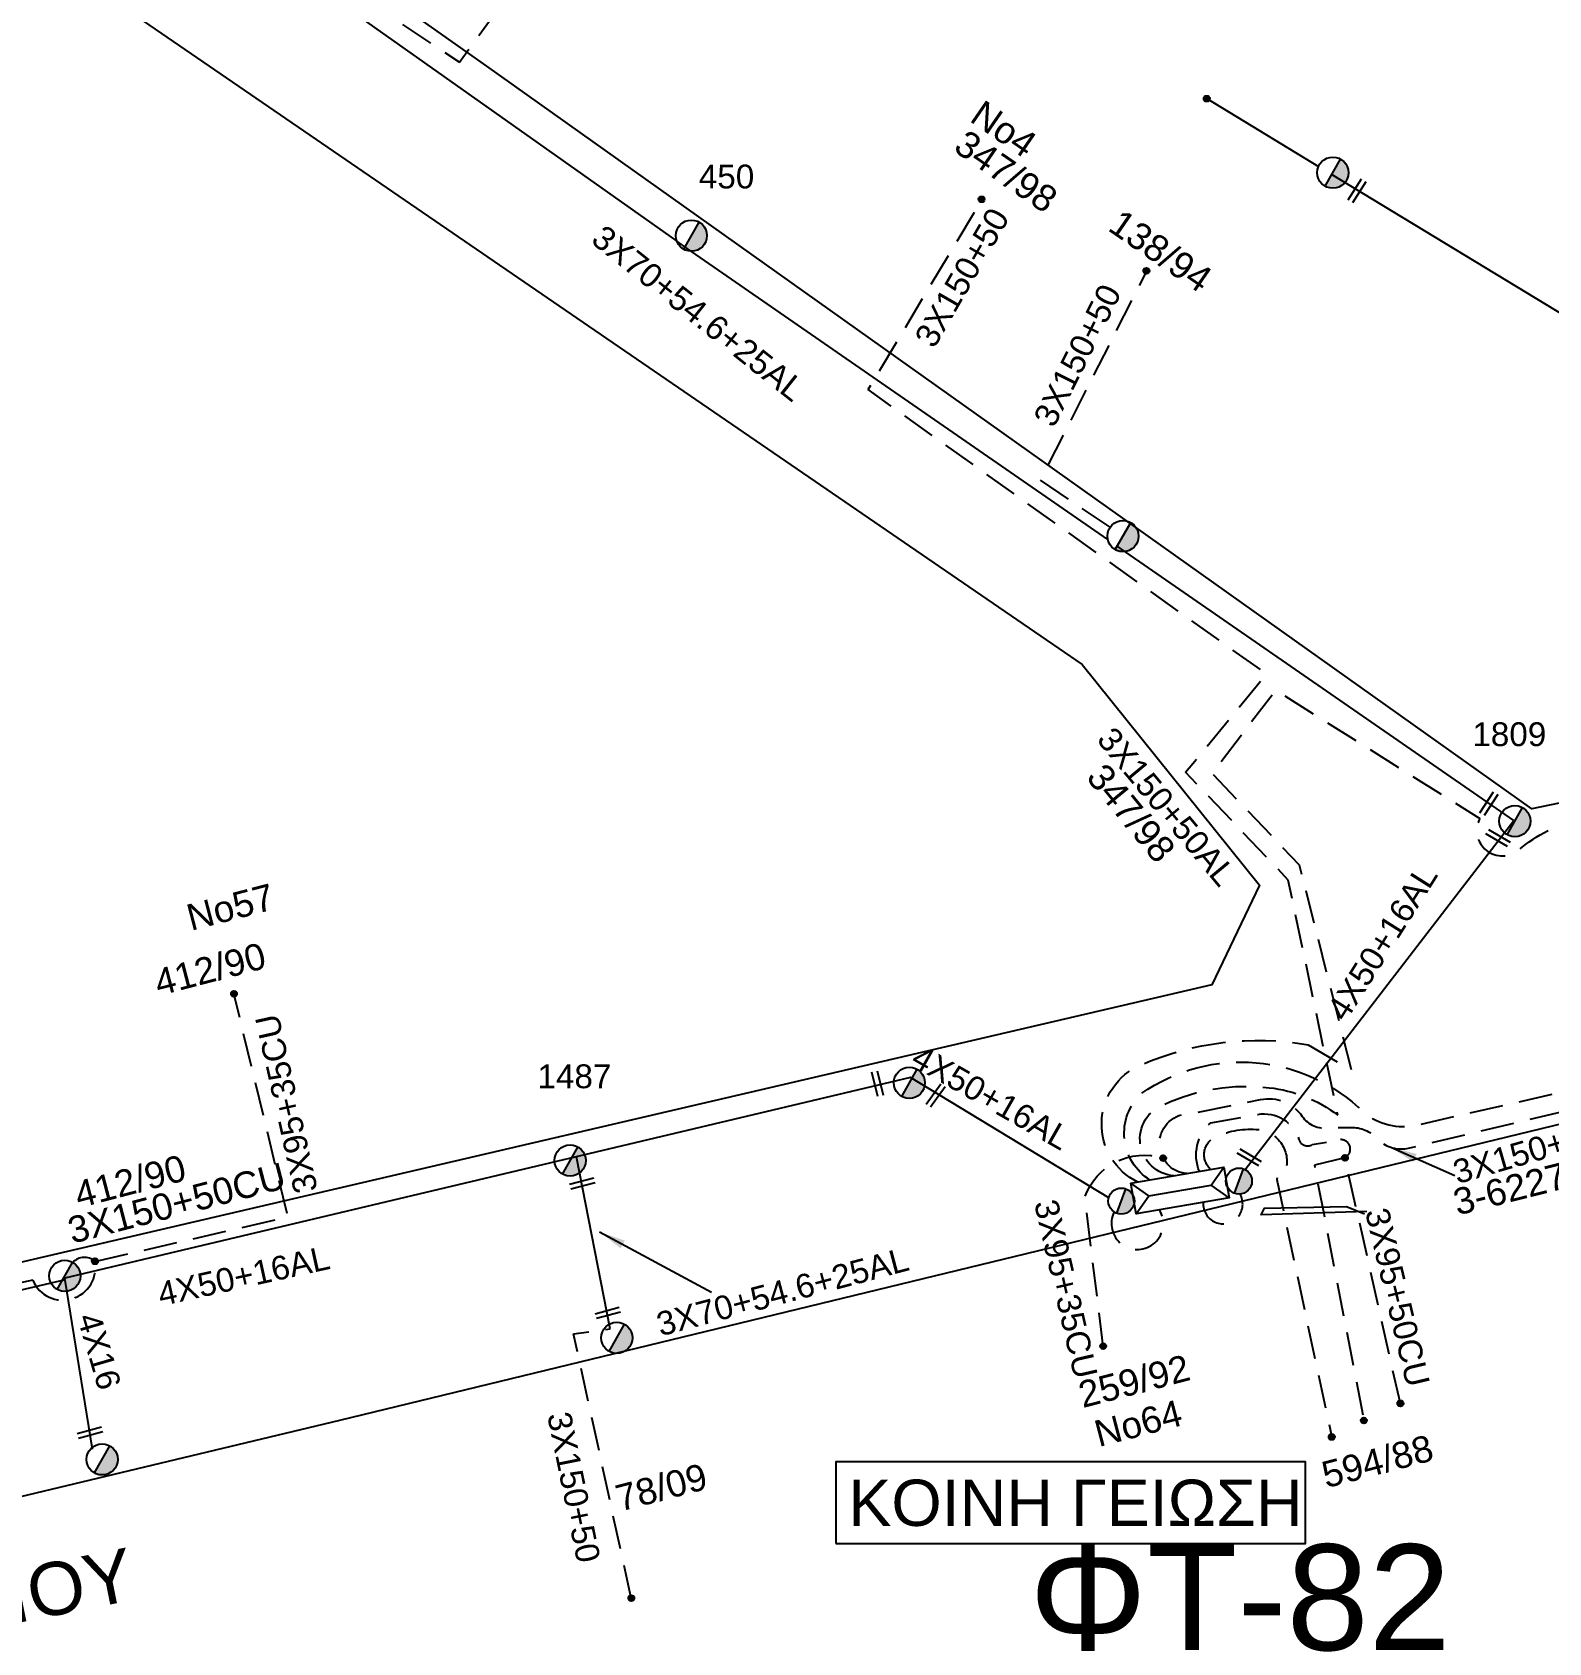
# Model space of a CAD drawing. Header units: millimetres. Extents: x 938 to 3112, y 793 to 1825.
# Drawn here: x 2464.1 to 2578.7, y 1477.1 to 1598.9 of the extents above; entities that cross this region are included whole.
import ezdxf
from ezdxf.enums import TextEntityAlignment as Align

# ---------------------------------------------------------------- set-up
doc = ezdxf.new("R2010")
doc.units = ezdxf.units.MM
doc.linetypes.add('DASHED', pattern=[19.05, 12.7, -6.35])
for name, color, linetype in [('Γέφυρες Εναερίου Δικτύου', 7, 'Continuous'), ('Γυμνά εναέρια ΧΤ και ΦΟΠ (3Φ)   4x50+16AL', 7, 'Continuous'), ('Εναέρια παροχή ΧΤ 4x16', 7, 'SYN_LINE'), ('Επιγραφές - Σχήματα', 7, 'Continuous'), ('Καλώδια ΧΤ   3x150+50AL', 7, 'DASHED'), ('Καλώδια ΧΤ   3x150+50CU', 7, 'DASHED'), ('Καλώδια ΧΤ   3x95+35CU', 7, 'DASHED'), ('Καλώδια ΧΤ   3x95+50CU', 7, 'DASHED'), ('Μηχανική τομή', 7, 'Continuous'), ('Στύλος ΦΜ', 7, 'Continuous'), ('Στύλος ΦΜ @ 1', 7, 'Continuous'), ('Συνδέσεις', 7, 'Continuous'), ('Συνεστραμμένα ΧΤ   3x70+54.6+25AL', 7, 'SYN_LINE'), ('Υποσταθμός εναέριος 2 στύλων', 7, 'Continuous'), ('Υποσταθμός πόλεως', 7, 'Continuous'), ('Υπόβαθρο ΔΕΗ', 7, 'Continuous')]:
    doc.layers.add(name, color=color, linetype=linetype)
doc.styles.get("Standard").update_dxf_attribs({"font": 'arial.ttf'})
doc.linetypes.add('SYN_LINE', pattern='A,0.5,-0.0001,["/\\/\\/\\/",Standard,S=0.1,R=0,X=0,Y=-0.05],-0.25', length=0.7501)
doc.dimstyles.new('ISO-25', dxfattribs={"dimtxt": 2.5, "dimasz": 2.5, "dimexe": 1.25, "dimexo": 0.625, "dimtad": 1, "dimtxsty": 'Standard', "dimcen": 2.5, "dimaunit": 2, "dimazin": 0, "dimtfac": 1, "dimtmove": 0, "dimatfit": 3, "dimfxl": 1, "dimarcsym": 0})

# ---------------------------------------------------------------- blocks, each defined once
blk = doc.blocks.new('ΥΠΟΣΤΑΘΜΟΣ ΕΝΑΕΡΙΟΣ ΕΠΙ 2 ΣΤΥΛΩΝ')
at = {"layer": 'Υποσταθμός εναέριος 2 στύλων', "linetype": 'Continuous'}
for points in [[(-11.97, -2.11, 0.574793), (-8.45, -0.07, 0.268822), (-9.64, 1.98)], [(9.68, -2.15, 0.574793), (13.19, -0.1, 0.268822), (12.01, 1.95)]]:
    blk.add_hatch(color=256, dxfattribs=at).paths.add_polyline_path(points)
for p, q in [((-11.97, -2.11), (-9.64, 1.98)), ((9.68, -2.15), (12.01, 1.95))]:
    blk.add_line(p, q, dxfattribs=at)
for centre in [(-10.81, -0.07), (10.84, -0.1)]:
    blk.add_circle(centre, 2.36, dxfattribs=at)
at = {"layer": 'Υποσταθμός πόλεως', "linetype": 'Continuous', "ltscale": 40}
blk.add_lwpolyline([(-8.57, 2.82), (8.57, 2.82), (8.57, -2.82), (-8.57, -2.82)], close=True, dxfattribs=at)
for points in [[(-5.75, 0), (-8.57, 2.82)], [(-8.57, -2.82), (-5.75, 0)], [(-5.75, 0), (5.75, 0)], [(5.75, 0), (8.57, 2.82)], [(8.57, -2.82), (5.75, 0)]]:
    blk.add_lwpolyline(points, dxfattribs=at)
at = {"layer": 'Υποσταθμός εναέριος 2 στύλων', "ltscale": 40, "flags": 1}
for tag, p in [('ΜΕΤΑΣΧΗΜΑΤΙΣΜΟΣ', (14.09, 2.51)), ('ΙΣΧΥΣ', (14.07, -0.28)), ('ΑΡΙΘΜΟΣ', (14.19, -3))]:
    blk.add_attdef(tag, p, '', height=1.8, dxfattribs=at)
blk = doc.blocks.new('ΥΠΑΡΧΩΝ ΤΣΙΜΕΝΤΕΝΙΟΣ ΣΤΥΛΟΣ')
at = {"layer": 'Στύλος ΦΜ'}
blk.add_hatch(color=256, dxfattribs=at).paths.add_polyline_path([(-1.29, -2.28, 0.574793), (2.62, 0, 0.268822), (1.3, 2.27)])
blk.add_line((-1.29, -2.28), (1.3, 2.27), dxfattribs=at)
blk.add_circle((0, 0), 2.62, dxfattribs=at)
at = {"layer": 'Στύλος ΦΜ', "flags": 4}
for tag, p in [('ΑΡΙΘΜΟΣ', (-4.68, 8.05)), ('ΤΥΠΟΣ', (-4.91, 3.03))]:
    blk.add_attdef(tag, p, '', height=4, dxfattribs=at)
blk = doc.blocks.new('ΜΗΧΑΝΙΚΗ ΤΟΜΗ')
at = {"layer": 'Μηχανική τομή', "ltscale": 40}
for p, q in [((-1.89, 0.78), (1.89, 0.78)), ((1.89, 0), (-1.89, 0))]:
    blk.add_line(p, q, dxfattribs=at)
blk = doc.blocks.new('_ΣΥΝΔΕΣΗ')
at = {"layer": 'Συνδέσεις', "linetype": 'SYN_LINE', "ltscale": 40}
blk.add_hatch(color=256, dxfattribs=at).paths.add_polyline_path([(0.5, -0.01, 1), (-0.5, -0.01, 1)])
at = {"layer": 'Συνδέσεις'}
blk.add_circle((0, -0.01), 0.5, dxfattribs=at)

msp = doc.modelspace()

# ---------------------------------------------------------------- linework, layer by layer
at = {"layer": 'Γέφυρες Εναερίου Δικτύου', "color": 5, "linetype": 'SYN_LINE', "ltscale": 15, "flags": 128}
msp.add_lwpolyline([(2507.76, 1500.86), (2505.23, 1513.85)], dxfattribs=at)
at = {"layer": 'Γυμνά εναέρια ΧΤ και ΦΟΠ (3Φ)   4x50+16AL', "color": 62, "linetype": 'SYN_LINE', "ltscale": 10, "flags": 128}
msp.add_lwpolyline([(2552.87, 1593.85), (2561.33, 1588.71)], dxfattribs=at)
at = {"layer": 'Γυμνά εναέρια ΧΤ και ΦΟΠ (3Φ)   4x50+16AL', "color": 62, "flags": 128}
msp.add_lwpolyline([(2562.34, 1588.11), (2610.24, 1559.06)], dxfattribs=at)
at = {"layer": 'Γυμνά εναέρια ΧΤ και ΦΟΠ (3Φ)   4x50+16AL', "color": 2, "flags": 128}
msp.add_lwpolyline([(2555.77, 1512.89), (2576.08, 1539.27)], dxfattribs=at)
at = {"layer": 'Γυμνά εναέρια ΧΤ και ΦΟΠ (3Φ)   4x50+16AL', "color": 5, "flags": 128}
for points in [[(2545.46, 1510.75), (2530.48, 1519.85), (2466.55, 1504.67)], [(2466.57, 1504.56), (2433.34, 1496.79)]]:
    msp.add_lwpolyline(points, dxfattribs=at)
at = {"layer": 'Εναέρια παροχή ΧΤ 4x16', "color": 5, "ltscale": 20, "flags": 128}
msp.add_lwpolyline([(2468.63, 1491.75), (2466.55, 1504.67)], dxfattribs=at)
at = {"layer": 'Επιγραφές - Σχήματα', "linetype": 'Continuous', "ltscale": 0.2}
msp.add_lwpolyline([(2564.97, 1509.71), (2556.99, 1509.48), (2557.25, 1509.97), (2563.44, 1510.1), (2564.81, 1509.54)], dxfattribs=at)
at = {"layer": 'Επιγραφές - Σχήματα', "color": 190}
msp.add_lwpolyline([(2524.82, 1484.62), (2560.33, 1484.62), (2560.33, 1490.79), (2524.82, 1490.79)], close=True, dxfattribs=at)
at = {"layer": 'Επιγραφές - Σχήματα', "color": 2, "linetype": 'DASHED', "ltscale": 0.2}
msp.add_arc((2554.1, 1510.28), 1.49, 175.108, 30.5814, dxfattribs=at)
at = {"layer": 'Επιγραφές - Σχήματα', "color": 5, "linetype": 'DASHED', "ltscale": 0.2}
msp.add_arc((2547.63, 1508.81), 1.96, 153.5163, 31.6343, dxfattribs=at)
at = {"layer": 'Καλώδια ΧΤ   3x150+50AL', "color": 133, "linetype": 'DASHED', "ltscale": 0.2, "flags": 128}
msp.add_lwpolyline([(2550.4, 1512.41, -0.806125), (2549.66, 1517.82, -0.137594), (2557.59, 1519.08, -0.132714), (2562.78, 1517.01), (2559.04, 1534.77), (2551.27, 1542.93), (2557.38, 1550.36), (2527.27, 1571.85), (2535.9, 1586.25)], format="xyb", dxfattribs=at)
at = {"layer": 'Καλώδια ΧΤ   3x150+50AL', "color": 2, "linetype": 'DASHED', "ltscale": 0.2, "flags": 128}
msp.add_lwpolyline([(2545.57, 1561.45), (2540.31, 1565), (2548.36, 1580.86)], dxfattribs=at)
at = {"layer": 'Καλώδια ΧΤ   3x150+50AL', "color": 30, "linetype": 'DASHED', "ltscale": 0.2, "flags": 128}
for points in [[(2560.54, 1522.33), (2563.81, 1520.41), (2559.89, 1535.9), (2553.27, 1542.84), (2558.09, 1549.13), (2573.52, 1539.43, 0.829488), (2576.47, 1537.06, -0.122972), (2581.1, 1539.37), (2603.95, 1544.34), (2608.13, 1553.97, -0.290157), (2609.74, 1555.06, 0.570341), (2611.41, 1560.92), (2615.08, 1570.2), (2614.16, 1571.13), (2616, 1575.16)], [(2547.67, 1511.94, -0.642295), (2547.88, 1520.8, -0.146523), (2560.54, 1522.33)]]:
    msp.add_lwpolyline(points, format="xyb", dxfattribs=at)
at = {"layer": 'Καλώδια ΧΤ   3x150+50AL', "color": 5, "linetype": 'DASHED', "ltscale": 0.2, "flags": 128}
msp.add_lwpolyline([(2509.36, 1480.49), (2505.01, 1500.46), (2507.76, 1500.86)], dxfattribs=at)
at = {"layer": 'Καλώδια ΧΤ   3x150+50CU', "color": 62, "ltscale": 0.2, "flags": 128}
msp.add_lwpolyline([(2548.59, 1512.1, -0.49138), (2547.93, 1518.64, -0.361387), (2564.75, 1517.21, 0.226622), (2568.74, 1516.25), (2585.81, 1520.14), (2594.59, 1513.81), (2603.8, 1517.32, 0.208847), (2606.78, 1520.25), (2608.96, 1525.25), (2615, 1526.27, 0.26239), (2616.7, 1527.66, -0.511315), (2619.2, 1528.29, -3.518707)], format="xyb", dxfattribs=at)
at = {"layer": 'Καλώδια ΧΤ   3x150+50CU', "color": 173, "linetype": 'DASHED', "ltscale": 0.2, "flags": 128}
msp.add_lwpolyline([(2551.39, 1512.58, -0.97857), (2551.64, 1517.11), (2556.94, 1518.18, -0.300945), (2560.09, 1516.91, 0.284861), (2562.08, 1516.04), (2563.76, 1516.08, -0.213707), (2565.75, 1515.24, 0.252409), (2568, 1514.48), (2586.05, 1518.78), (2594.86, 1512.54), (2604.74, 1515.58)], format="xyb", dxfattribs=at)
at = {"layer": 'Καλώδια ΧΤ   3x95+35CU', "color": 2, "linetype": 'DASHED', "ltscale": 0.2, "flags": 128}
msp.add_lwpolyline([(2482.54, 1605.74), (2496.37, 1596.61), (2507.44, 1611.71)], dxfattribs=at)
at = {"layer": 'Καλώδια ΧΤ   3x95+35CU', "color": 5, "linetype": 'DASHED', "ltscale": 0.2, "flags": 128}
for points in [[(2468.82, 1505.95), (2483.41, 1509.32), (2479.33, 1526.18)], [(2464.12, 1504.52), (2461.15, 1503.91), (2458.56, 1515.86)]]:
    msp.add_lwpolyline(points, dxfattribs=at)
at = {"layer": 'Καλώδια ΧΤ   3x95+35CU', "color": 173, "linetype": 'DASHED', "ltscale": 0.2, "flags": 128}
msp.add_lwpolyline([(2545.04, 1499.53), (2543.66, 1510.8, -0.407812), (2549.58, 1513.74, 7.438043)], format="xyb", dxfattribs=at)
at = {"layer": 'Καλώδια ΧΤ   3x95+35CU', "color": 5, "linetype": 'DASHED', "ltscale": 0.2}
for centre, radius, start, end in [((2468.02, 1505.02), 1.23, 49.1688, 136.1661), ((2466.39, 1505.49), 2.47, 203.211, 10.7473)]:
    msp.add_arc(centre, radius, start, end, dxfattribs=at)
at = {"layer": 'Καλώδια ΧΤ   3x95+50CU', "color": 27, "linetype": 'DASHED', "ltscale": 0.2, "flags": 128}
msp.add_lwpolyline([(2552.32, 1512.74, -0.31816), (2553.17, 1516.43), (2556.73, 1517.06, -0.377972), (2559.84, 1515.16, 0.491249), (2560.85, 1514.78), (2562.98, 1515.16)], format="xyb", dxfattribs=at)
at = {"layer": 'Καλώδια ΧΤ   3x95+50CU', "color": 85, "linetype": 'DASHED', "ltscale": 0.2, "flags": 128}
msp.add_lwpolyline([(2553.18, 1512.89, -0.503363), (2553.4, 1515.3, -0.130902), (2556.6, 1515.93, -0.479866), (2558.85, 1512.86, 0.476924), (2558.21, 1511.92), (2562.32, 1492.67)], format="xyb", dxfattribs=at)
at = {"layer": 'Καλώδια ΧΤ   3x95+50CU', "color": 27, "linetype": 'DASHED', "ltscale": 0.2, "flags": 128}
for points in [[(2563.32, 1513.77), (2561.01, 1513.22), (2564.75, 1493.92)], [(2567.51, 1495.21), (2563.32, 1513.77)]]:
    msp.add_lwpolyline(points, dxfattribs=at)
at = {"layer": 'Καλώδια ΧΤ   3x95+50CU', "color": 27, "linetype": 'DASHED', "ltscale": 0.2}
msp.add_arc((2563, 1514.43), 0.727, 295.9737, 91.7382, dxfattribs=at)
at = {"layer": 'Συνεστραμμένα ΧΤ   3x70+54.6+25AL', "color": 2, "linetype": 'SYN_LINE', "ltscale": 20}
msp.add_line((2481.78, 1605.02), (2512.81, 1583.07), dxfattribs=at)
at = {"layer": 'Συνεστραμμένα ΧΤ   3x70+54.6+25AL', "color": 2, "linetype": 'SYN_LINE', "ltscale": 20, "flags": 128}
for points in [[(2545.39, 1560.51), (2513.6, 1582.51), (2512.81, 1583.07)], [(2576.08, 1539.27), (2546.11, 1560.01)]]:
    msp.add_lwpolyline(points, dxfattribs=at)
at = {"layer": 'Υπόβαθρο ΔΕΗ', "flags": 128}
msp.add_lwpolyline([(2516.57, 1697.73), (2561.8, 1662.47), (2590.41, 1639.58), (2629.55, 1607.25), (2611.01, 1564.14), (2603.1, 1545.48), (2577.44, 1540.16), (2498.44, 1596.3), (2471.38, 1615.39), (2469.84, 1624.65), (2487.09, 1652.61), (2561.85, 1602.18), (2566.83, 1611.96), (2493.26, 1661.93)], close=True, dxfattribs=at)
msp.add_lwpolyline([(2516.57, 1697.73), (2561.8, 1662.47), (2590.41, 1639.58), (2629.55, 1607.25), (2611.01, 1564.14), (2603.1, 1545.48), (2577.44, 1540.16), (2498.44, 1596.3), (2471.38, 1615.39), (2469.84, 1624.65), (2487.09, 1652.61), (2561.85, 1602.18), (2566.83, 1611.96), (2493.26, 1661.93)], close=True, dxfattribs=at)
for points in [[(2458.54, 1609.28), (2543.45, 1551.06), (2556.87, 1534.38), (2553.25, 1526.85), (2365.72, 1483.15), (2362.41, 1490.09), (2412.32, 1552.17), (2458.54, 1609.28)], [(2458.54, 1609.28), (2543.45, 1551.06), (2556.87, 1534.38), (2553.25, 1526.85), (2365.72, 1483.15), (2362.41, 1490.09), (2412.32, 1552.17), (2458.54, 1609.28)], [(2346.48, 1459.94), (2328.97, 1435.01), (2376.24, 1412.09), (2421.56, 1391.17), (2497.45, 1407.45), (2565.19, 1420.67), (2614.84, 1431.63), (2596.06, 1510.54), (2585.95, 1517.87), (2487.3, 1493.93), (2401.78, 1473.45), (2346.48, 1459.94)], [(2346.48, 1459.94), (2328.97, 1435.01), (2376.24, 1412.09), (2421.56, 1391.17), (2497.45, 1407.45), (2565.19, 1420.67), (2614.84, 1431.63), (2596.06, 1510.54), (2585.95, 1517.87), (2487.3, 1493.93), (2401.78, 1473.45), (2346.48, 1459.94)]]:
    msp.add_lwpolyline(points, dxfattribs=at)

# ---------------------------------------------------------------- block references
at = {"layer": 'Μηχανική τομή'}
for p, xscale, yscale, zscale, rotation in [((2564.4, 1586.77), 0.5000000000003301, 0.5000000000003301, 0.5000000000003301, 57.30812533045598), ((2574.36, 1540.44), 0.5000000000003301, 0.5000000000003301, 0.5000000000003301, 57.30812533045598), ((2574.99, 1538.13), 0.5000000000006773, 0.5000000000006773, 0.5000000000006773, 149.6000846817408), ((2528.17, 1519.43), 0.5000000000003079, 0.5000000000003079, 0.5000000000003079, 103.8861182070681), ((2532.22, 1518.6), 0.5000000000002399, 0.5000000000002399, 0.5000000000002399, 234.4064777578902), ((2556.18, 1513.99), 0.5000000000006773, 0.5000000000006773, 0.5000000000006773, 149.6000846817408), ((2505.62, 1512.02), 0.5000000000002712, 0.5000000000002712, 0.5000000000002712, 194.9475264165217), ((2507.54, 1502.24), 0.5000000000002712, 0.5000000000002712, 0.5000000000002712, 194.9475264165217), ((2468.4, 1493.19), 0.5000000000002712, 0.5000000000002712, 0.5000000000002712, 194.9475264165217)]:
    msp.add_blockref('ΜΗΧΑΝΙΚΗ ΤΟΜΗ', p, dxfattribs=dict(at, xscale=xscale, yscale=yscale, zscale=zscale, rotation=rotation))
at = {"layer": 'Στύλος ΦΜ @ 1', "ltscale": 40}
ref = msp.add_blockref('ΥΠΑΡΧΩΝ ΤΣΙΜΕΝΤΕΝΙΟΣ ΣΤΥΛΟΣ', (2513.91, 1583.49), dxfattribs=dict(at, xscale=0.4499999999998181, yscale=0.4499999999998181, zscale=0.4499999999998181))
ref.add_attrib('ΤΥΠΟΣ', '450', (2514.47, 1587.06), dxfattribs={"layer": 'Στύλος ΦΜ', "height": 1.8, "flags": 4})
ref = msp.add_blockref('ΥΠΑΡΧΩΝ ΤΣΙΜΕΝΤΕΝΙΟΣ ΣΤΥΛΟΣ', (2513.91, 1583.49), dxfattribs=dict(at, xscale=0.4499999999998181, yscale=0.4499999999998181, zscale=0.4499999999998181))
ref.add_attrib('ΤΥΠΟΣ', '450', (2514.47, 1587.06), dxfattribs={"layer": 'Στύλος ΦΜ', "height": 1.8, "flags": 4})
at = {"layer": 'Στύλος ΦΜ @ 1', "ltscale": 40, "xscale": 0.4499999999998181, "yscale": 0.4499999999998181, "zscale": 0.4499999999998181}
for p in [(2562.41, 1588.25), (2562.41, 1588.25), (2546.54, 1560.78), (2530.39, 1519.45), (2530.39, 1519.45), (2466.54, 1504.85), (2466.54, 1504.85), (2508.27, 1500.17), (2508.27, 1500.17), (2469.36, 1490.98), (2469.36, 1490.98)]:
    msp.add_blockref('ΥΠΑΡΧΩΝ ΤΣΙΜΕΝΤΕΝΙΟΣ ΣΤΥΛΟΣ', p, dxfattribs=at)
at = {"layer": 'Στύλος ΦΜ @ 1', "ltscale": 40}
ref = msp.add_blockref('ΥΠΑΡΧΩΝ ΤΣΙΜΕΝΤΕΝΙΟΣ ΣΤΥΛΟΣ', (2576.17, 1539.23), dxfattribs=dict(at, xscale=0.4499999999998181, yscale=0.4499999999998181, zscale=0.4499999999998181))
ref.add_attrib('ΤΥΠΟΣ', '1809', (2572.95, 1544.9), dxfattribs={"layer": 'Στύλος ΦΜ', "height": 1.8, "flags": 4})
ref = msp.add_blockref('ΥΠΑΡΧΩΝ ΤΣΙΜΕΝΤΕΝΙΟΣ ΣΤΥΛΟΣ', (2576.17, 1539.23), dxfattribs=dict(at, xscale=0.4499999999998181, yscale=0.4499999999998181, zscale=0.4499999999998181))
ref.add_attrib('ΤΥΠΟΣ', '1809', (2572.95, 1544.9), dxfattribs={"layer": 'Στύλος ΦΜ', "height": 1.8, "flags": 4})
ref = msp.add_blockref('ΥΠΑΡΧΩΝ ΤΣΙΜΕΝΤΕΝΙΟΣ ΣΤΥΛΟΣ', (2504.74, 1513.57), dxfattribs=dict(at, xscale=0.4499999999998181, yscale=0.4499999999998181, zscale=0.4499999999998181))
ref.add_attrib('ΤΥΠΟΣ', '1487', (2502.27, 1519.04), dxfattribs={"layer": 'Στύλος ΦΜ', "height": 1.8, "flags": 4})
ref = msp.add_blockref('ΥΠΑΡΧΩΝ ΤΣΙΜΕΝΤΕΝΙΟΣ ΣΤΥΛΟΣ', (2504.74, 1513.57), dxfattribs=dict(at, xscale=0.4499999999998181, yscale=0.4499999999998181, zscale=0.4499999999998181))
ref.add_attrib('ΤΥΠΟΣ', '1487', (2502.27, 1519.04), dxfattribs={"layer": 'Στύλος ΦΜ', "height": 1.8, "flags": 4})
at = {"layer": 'Συνδέσεις', "xscale": 0.4500000000000455, "yscale": 0.4500000000000455, "zscale": 0.4500000000000455}
for p in [(2552.87, 1593.85), (2535.85, 1586.24), (2548.31, 1580.84), (2479.33, 1526.18), (2549.58, 1513.75), (2563.32, 1513.78), (2468.82, 1505.96), (2545.04, 1499.54), (2567.51, 1495.22), (2564.75, 1493.92), (2562.32, 1492.68), (2509.37, 1480.5)]:
    msp.add_blockref('_ΣΥΝΔΕΣΗ', p, dxfattribs=at)
at = {"layer": 'Υποσταθμός εναέριος 2 στύλων', "lineweight": 30, "xscale": 0.4167376270419785, "yscale": 0.4167376270419785, "zscale": 0.4167376270419785, "rotation": 9.726617176763725}
msp.add_blockref('ΥΠΟΣΤΑΘΜΟΣ ΕΝΑΕΡΙΟΣ ΕΠΙ 2 ΣΤΥΛΩΝ', (2550.85, 1511.3), dxfattribs=at)

# ---------------------------------------------------------------- texts
at = {"layer": 'Γυμνά εναέρια ΧΤ και ΦΟΠ (3Φ)   4x50+16AL'}
for rotation, p in [(57.8042, (2566.13, 1530.06)), (330.2785, (2536.57, 1518.34)), (12.4281, (2480.06, 1504.86))]:
    msp.add_text('4X50+16AL', height=1.8, rotation=rotation, dxfattribs=at).set_placement(p, align=Align.MIDDLE)
at = {"layer": 'Εναέρια παροχή ΧΤ 4x16', "ltscale": 20}
msp.add_text('4X16', height=1.8, rotation=286.2749, dxfattribs=at).set_placement((2469.15, 1499.16), align=Align.MIDDLE)
at = {"layer": 'Επιγραφές - Σχήματα', "linetype": 'DASHED', "ltscale": 0.2, "attachment_point": 1}
for s, insert, char_height, width, rotation in [('Νο4', (2535.99, 1593.84), 2, 17.7581, 325.4248), ('347/98', (2534.76, 1591.6), 2, 17.7581, 325.4248), ('138/94', (2546.44, 1585.59), 2, 17.7581, 325.4248), ('347/98', (2545.23, 1543.78), 2, 17.7581, 309.3309), ('Νο57', (2475.57, 1532.86), 2, 17.7581, 14.6225), ('412/90', (2473.13, 1527.94), 2, 17.7581, 14.6225), ('3Χ150+50CU', (2466.59, 1509.21), 2, 17.7581, 14.6225), ('412/90', (2467.09, 1511.9), 2, 17.7581, 14.6225), ('3-62273', (2571.33, 1511.35), 2, 17.7581, 14.1127), ('259/92', (2542.99, 1496.79), 2, 17.7581, 14.6225), ('Νο64', (2544.2, 1493.84), 2, 17.7581, 14.6225), ('594/88', (2561.39, 1490.73), 2, 17.7581, 14.6225), ('78/09', (2508, 1488.96), 2, 17.7581, 14.6225), ('ΣΟΥΛΙΟΥ', (2446.87, 1479.48), 4, 48.5909, 11.277)]:
    msp.add_mtext(s, dxfattribs=dict(at, insert=insert, char_height=char_height, width=width, rotation=rotation))
at = {"layer": 'Επιγραφές - Σχήματα', "color": 190, "insert": (2525.77, 1489.45), "char_height": 3.5, "width": 35.1311, "attachment_point": 1}
msp.add_mtext('KOINH ΓΕΙΩΣΗ', dxfattribs=at)
at = {"layer": 'Επιγραφές - Σχήματα', "linetype": 'DASHED', "ltscale": 0.2, "insert": (2539.44, 1484.56), "char_height": 8, "width": 24.9768, "attachment_point": 1}
msp.add_mtext('ΦΤ-82', dxfattribs=at)
at = {"layer": 'Καλώδια ΧΤ   3x150+50AL', "ltscale": 0.2}
for s, rotation, p in [('3X150+50', 60.021, (2534.36, 1580.33)), ('3X150+50', 63.4131, (2543.09, 1574.45)), ('3X150+50AL', 309.8324, (2549.85, 1540.33)), ('3X150+50', 281.4862, (2505.03, 1488.88))]:
    msp.add_text(s, height=1.8, rotation=rotation, dxfattribs=at).set_placement(p, align=Align.MIDDLE)
at = {"layer": 'Καλώδια ΧΤ   3x150+50CU', "ltscale": 0.2}
msp.add_text('3X150+50CU', height=1.8, rotation=16.2056, dxfattribs=at).set_placement((2578.85, 1514.76), align=Align.MIDDLE)
at = {"layer": 'Καλώδια ΧΤ   3x95+35CU', "ltscale": 0.2}
for rotation, p in [(102.6336, (2483.29, 1517.86)), (282.9379, (2542.23, 1503.87))]:
    msp.add_text('3X95+35CU', height=1.8, rotation=rotation, dxfattribs=at).set_placement(p, align=Align.MIDDLE)
at = {"layer": 'Καλώδια ΧΤ   3x95+50CU', "ltscale": 0.2}
msp.add_text('3X95+50CU', height=1.8, rotation=283.3795, dxfattribs=at).set_placement((2567.3, 1503.24), align=Align.MIDDLE)
at = {"layer": 'Συνεστραμμένα ΧΤ   3x70+54.6+25AL', "ltscale": 20}
for rotation, p in [(321.5587, (2514.45, 1577.63)), (14.894, (2520.8, 1503.66))]:
    msp.add_text('3X70+54.6+25AL', height=1.8, rotation=rotation, dxfattribs=at).set_placement(p, align=Align.MIDDLE)

# ---------------------------------------------------------------- leaders
at = {"layer": 'Επιγραφές - Σχήματα', "ltscale": 40}
for points in [[(2566.78, 1514.58), (2571.62, 1512.44)], [(2506.96, 1508.18), (2515.42, 1503.62)]]:
    msp.add_leader(points, dimstyle='ISO-25', override={"dimasz": 2, "dimtad": 0}, dxfattribs=at)

doc.saveas('drawing.dxf')
